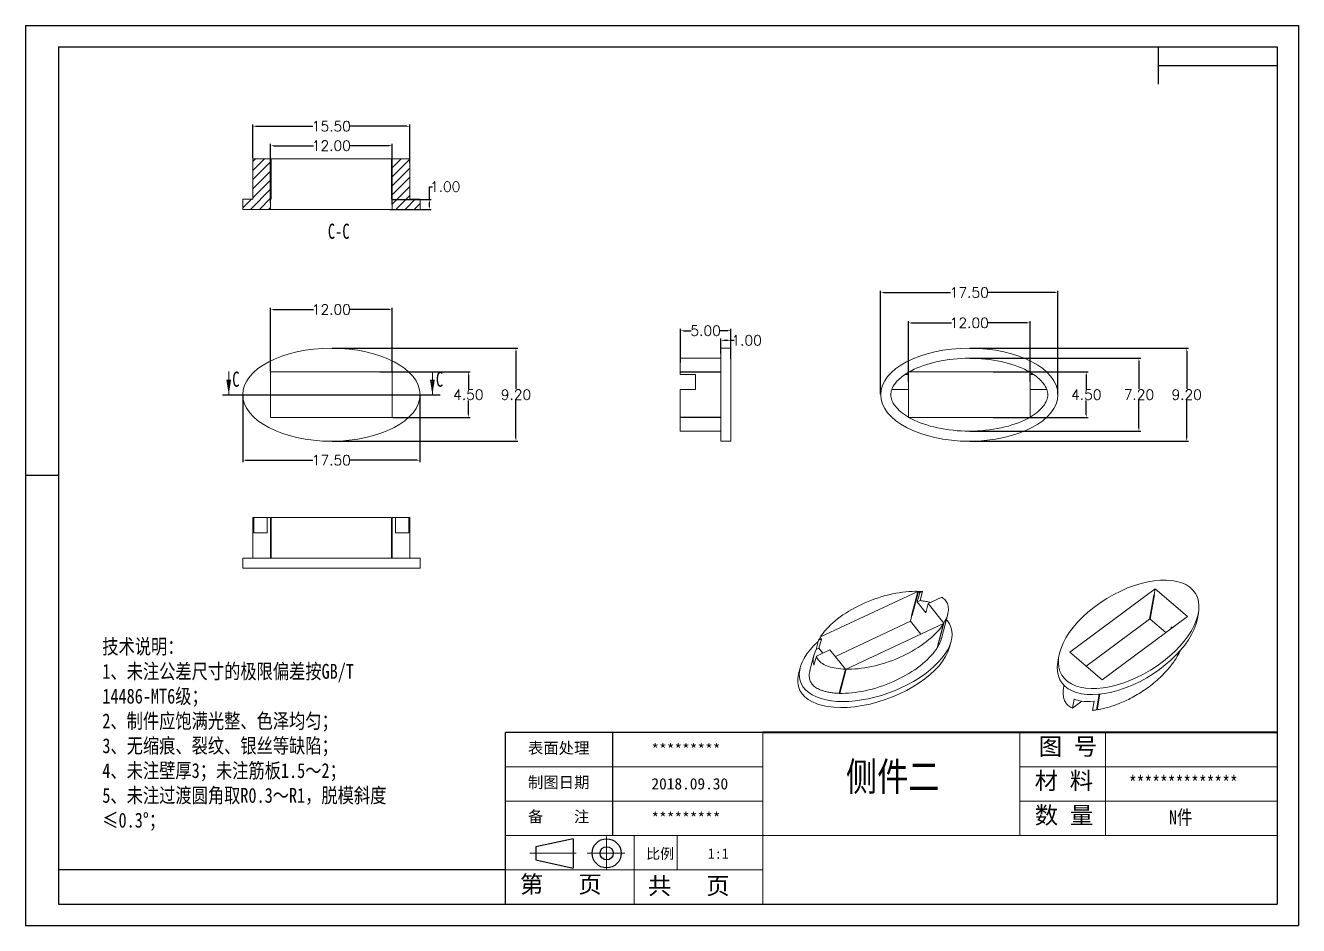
# Model space of a CAD drawing. Header units: inches. Extents: x 2021 to 2602, y 573 to 662.
# Drawn here: x 2021.5 to 2147.2, y 573 to 661.8 of the extents above; entities that cross this region are included whole.
import ezdxf

# ---------------------------------------------------------------- set-up
doc = ezdxf.new("R2010")
doc.units = ezdxf.units.IN
doc.linetypes.add('CENTER2', pattern=[28.575, 19.05, -3.175, 3.175, -3.175])
doc.layers.add('10', color=7, linetype='Continuous')
doc.layers.add('文字', color=81, linetype='Continuous')
for name, color, linetype, lineweight in [('粗实线', 7, 'Continuous', 30), ('细实线', 3, 'Continuous', 9), ('细点划线', 2, 'CENTER2', 9)]:
    doc.layers.add(name, color=color, linetype=linetype, lineweight=lineweight)
doc.styles.add('SLDTEXTSTYLE6', font='TXT', dxfattribs={"width": 0.7})
doc.styles.get("Standard").update_dxf_attribs({"font": 'txt', "bigfont": 'gbcbig.shx'})
doc.styles.add('宋体', font='', dxfattribs={"width": 0.8, "height": 3.5})
doc.styles.get('宋体').set_extended_font_data('SimSun')
doc.dimstyles.new('1.5', dxfattribs={"dimtxt": 1, "dimasz": 0.3, "dimexe": 0.18, "dimexo": 0.0625, "dimgap": 0.09, "dimtad": 0, "dimtih": 1, "dimtoh": 1, "dimzin": 0, "dimdsep": 46, "dimtxsty": 'Standard', "dimcen": 0, "dimadec": 0, "dimazin": 2, "dimtfac": 1, "dimtofl": 0, "dimtmove": 0, "dimatfit": 3, "dimfxl": 0, "dimtolj": 1, "dimtzin": 0, "dimarcsym": 0})

# ---------------------------------------------------------------- blocks, each defined once
blk = doc.blocks.new('*D218')
at = {"color": 0, "lineweight": -2, "transparency": 16777216}
for p, q in [((2042.94, 625.32), (2042.94, 618.73)), ((2060.44, 625.32), (2060.44, 618.73)), ((2043.24, 618.91), (2049.85, 618.91)), ((2060.14, 618.91), (2053.53, 618.91))]:
    blk.add_line(p, q, dxfattribs=at)
at = {"color": 0, "transparency": 16777216}
for points in [[(2043.24, 618.96), (2043.24, 618.86), (2042.94, 618.91)], [(2060.14, 618.96), (2060.14, 618.86), (2060.44, 618.91)]]:
    blk.add_solid(points, dxfattribs=at)
at = {"layer": 'Defpoints', "color": 0, "transparency": 16777216}
for p in [(2042.94, 625.38), (2060.44, 625.38), (2060.44, 618.91)]:
    blk.add_point(p, dxfattribs=at)
at = {"color": 0, "transparency": 16777216, "insert": (2051.69, 618.91), "char_height": 1, "attachment_point": 5}
blk.add_mtext('\\A1;17.50', dxfattribs=at)
blk = doc.blocks.new('*D219')
at = {"color": 0, "lineweight": -2, "transparency": 16777216}
for p, q in [((2045.69, 627.69), (2045.69, 633.97)), ((2045.99, 633.79), (2049.94, 633.79)), ((2057.39, 633.79), (2053.45, 633.79)), ((2057.69, 627.69), (2057.69, 633.97))]:
    blk.add_line(p, q, dxfattribs=at)
at = {"color": 0, "transparency": 16777216}
for points in [[(2045.99, 633.84), (2045.99, 633.74), (2045.69, 633.79)], [(2057.39, 633.84), (2057.39, 633.74), (2057.69, 633.79)]]:
    blk.add_solid(points, dxfattribs=at)
at = {"layer": 'Defpoints', "color": 0, "transparency": 16777216}
for p in [(2057.69, 633.79), (2045.69, 627.63), (2057.69, 627.63)]:
    blk.add_point(p, dxfattribs=at)
at = {"color": 0, "transparency": 16777216, "insert": (2051.69, 633.79), "char_height": 1, "attachment_point": 5}
blk.add_mtext('\\A1;12.00', dxfattribs=at)
blk = doc.blocks.new('*D220')
at = {"color": 0, "lineweight": -2, "transparency": 16777216}
for p, q in [((2051.76, 629.98), (2070.1, 629.98)), ((2069.92, 629.68), (2069.92, 625.97)), ((2069.92, 621.08), (2069.92, 624.79)), ((2051.76, 620.78), (2070.1, 620.78))]:
    blk.add_line(p, q, dxfattribs=at)
at = {"color": 0, "transparency": 16777216}
for points in [[(2069.87, 629.68), (2069.97, 629.68), (2069.92, 629.98)], [(2069.87, 621.08), (2069.97, 621.08), (2069.92, 620.78)]]:
    blk.add_solid(points, dxfattribs=at)
at = {"layer": 'Defpoints', "color": 0, "transparency": 16777216}
for p in [(2051.69, 629.98), (2051.69, 620.78), (2069.92, 620.78)]:
    blk.add_point(p, dxfattribs=at)
at = {"color": 0, "transparency": 16777216, "insert": (2069.92, 625.38), "char_height": 1, "attachment_point": 5}
blk.add_mtext('\\A1;9.20', dxfattribs=at)
blk = doc.blocks.new('*D221')
at = {"color": 0, "lineweight": -2, "transparency": 16777216}
for p, q in [((2056.47, 627.63), (2065.4, 627.63)), ((2065.22, 627.33), (2065.22, 625.97)), ((2065.22, 623.43), (2065.22, 624.79)), ((2057.76, 623.13), (2065.4, 623.13))]:
    blk.add_line(p, q, dxfattribs=at)
at = {"color": 0, "transparency": 16777216}
for points in [[(2065.17, 627.33), (2065.27, 627.33), (2065.22, 627.63)], [(2065.17, 623.43), (2065.27, 623.43), (2065.22, 623.13)]]:
    blk.add_solid(points, dxfattribs=at)
at = {"layer": 'Defpoints', "color": 0, "transparency": 16777216}
for p in [(2056.41, 627.63), (2065.22, 627.63), (2057.69, 623.13)]:
    blk.add_point(p, dxfattribs=at)
at = {"color": 0, "transparency": 16777216, "insert": (2065.22, 625.38), "char_height": 1, "attachment_point": 5}
blk.add_mtext('\\A1;4.50', dxfattribs=at)
blk = doc.blocks.new('*D222')
at = {"color": 0, "lineweight": -2, "transparency": 16777216}
for p, q in [((2045.69, 644.31), (2045.69, 650.15)), ((2045.99, 649.97), (2049.94, 649.97)), ((2057.39, 649.97), (2053.45, 649.97)), ((2057.69, 644.16), (2057.69, 650.15))]:
    blk.add_line(p, q, dxfattribs=at)
at = {"color": 0, "transparency": 16777216}
for points in [[(2045.99, 650.02), (2045.99, 649.92), (2045.69, 649.97)], [(2057.39, 650.02), (2057.39, 649.92), (2057.69, 649.97)]]:
    blk.add_solid(points, dxfattribs=at)
at = {"layer": 'Defpoints', "color": 0, "transparency": 16777216}
for p in [(2057.69, 649.97), (2045.69, 644.24), (2057.69, 644.1)]:
    blk.add_point(p, dxfattribs=at)
at = {"color": 0, "transparency": 16777216, "insert": (2051.69, 649.97), "char_height": 1, "attachment_point": 5}
blk.add_mtext('\\A1;12.00', dxfattribs=at)
blk = doc.blocks.new('*D223')
at = {"color": 0, "lineweight": -2, "transparency": 16777216}
for p, q in [((2043.94, 648.74), (2043.94, 652.07)), ((2044.24, 651.89), (2049.85, 651.89)), ((2059.14, 651.89), (2053.53, 651.89)), ((2059.44, 648.29), (2059.44, 652.07))]:
    blk.add_line(p, q, dxfattribs=at)
at = {"color": 0, "transparency": 16777216}
for points in [[(2044.24, 651.94), (2044.24, 651.84), (2043.94, 651.89)], [(2059.14, 651.94), (2059.14, 651.84), (2059.44, 651.89)]]:
    blk.add_solid(points, dxfattribs=at)
at = {"layer": 'Defpoints', "color": 0, "transparency": 16777216}
for p in [(2059.44, 651.89), (2043.94, 648.67), (2059.44, 648.23)]:
    blk.add_point(p, dxfattribs=at)
at = {"color": 0, "transparency": 16777216, "insert": (2051.69, 651.89), "char_height": 1, "attachment_point": 5}
blk.add_mtext('\\A1;15.50', dxfattribs=at)
blk = doc.blocks.new('*D224')
at = {"color": 0, "lineweight": -2, "transparency": 16777216}
for p, q in [((2086.15, 628.56), (2086.15, 631.88)), ((2086.45, 631.7), (2087.22, 631.7)), ((2090.85, 631.7), (2090.07, 631.7)), ((2091.15, 628.92), (2091.15, 631.88))]:
    blk.add_line(p, q, dxfattribs=at)
at = {"color": 0, "transparency": 16777216}
for points in [[(2086.45, 631.75), (2086.45, 631.65), (2086.15, 631.7)], [(2090.85, 631.75), (2090.85, 631.65), (2091.15, 631.7)]]:
    blk.add_solid(points, dxfattribs=at)
at = {"layer": 'Defpoints', "color": 0, "transparency": 16777216}
for p in [(2091.15, 631.7), (2091.15, 628.86), (2086.15, 628.49)]:
    blk.add_point(p, dxfattribs=at)
at = {"color": 0, "transparency": 16777216, "insert": (2088.65, 631.7), "char_height": 1, "attachment_point": 5}
blk.add_mtext('\\A1;5.00', dxfattribs=at)
blk = doc.blocks.new('*D225')
at = {"color": 0, "lineweight": -2, "transparency": 16777216}
for p, q in [((2090.15, 629.44), (2090.15, 630.93)), ((2090.45, 630.75), (2090.85, 630.75)), ((2091.15, 629.44), (2091.15, 630.93)), ((2091.15, 630.75), (2091.45, 630.75))]:
    blk.add_line(p, q, dxfattribs=at)
at = {"color": 0, "transparency": 16777216}
for points in [[(2090.45, 630.8), (2090.45, 630.7), (2090.15, 630.75)], [(2090.85, 630.8), (2090.85, 630.7), (2091.15, 630.75)]]:
    blk.add_solid(points, dxfattribs=at)
at = {"layer": 'Defpoints', "color": 0, "transparency": 16777216}
for p in [(2091.15, 630.75), (2090.15, 629.37), (2091.15, 629.37)]:
    blk.add_point(p, dxfattribs=at)
at = {"color": 0, "transparency": 16777216, "insert": (2092.7, 630.75), "char_height": 1, "attachment_point": 5}
blk.add_mtext('\\A1;1.00', dxfattribs=at)
blk = doc.blocks.new('*D226')
at = {"color": 0, "lineweight": -2, "transparency": 16777216}
for p, q in [((2108.68, 626.69), (2108.68, 632.65)), ((2108.98, 632.47), (2112.93, 632.47)), ((2120.38, 632.47), (2116.44, 632.47)), ((2120.68, 626.69), (2120.68, 632.65))]:
    blk.add_line(p, q, dxfattribs=at)
at = {"color": 0, "transparency": 16777216}
for points in [[(2108.98, 632.52), (2108.98, 632.42), (2108.68, 632.47)], [(2120.38, 632.52), (2120.38, 632.42), (2120.68, 632.47)]]:
    blk.add_solid(points, dxfattribs=at)
at = {"layer": 'Defpoints', "color": 0, "transparency": 16777216}
for p in [(2120.68, 632.47), (2108.68, 626.63), (2120.68, 626.63)]:
    blk.add_point(p, dxfattribs=at)
at = {"color": 0, "transparency": 16777216, "insert": (2114.68, 632.47), "char_height": 1, "attachment_point": 5}
blk.add_mtext('\\A1;12.00', dxfattribs=at)
blk = doc.blocks.new('*D227')
at = {"color": 0, "lineweight": -2, "transparency": 16777216}
for p, q in [((2105.93, 625.44), (2105.93, 635.65)), ((2106.23, 635.47), (2112.84, 635.47)), ((2123.13, 635.47), (2116.52, 635.47)), ((2123.43, 625.44), (2123.43, 635.65))]:
    blk.add_line(p, q, dxfattribs=at)
at = {"color": 0, "transparency": 16777216}
for points in [[(2106.23, 635.52), (2106.23, 635.42), (2105.93, 635.47)], [(2123.13, 635.52), (2123.13, 635.42), (2123.43, 635.47)]]:
    blk.add_solid(points, dxfattribs=at)
at = {"layer": 'Defpoints', "color": 0, "transparency": 16777216}
for p in [(2123.43, 635.47), (2105.93, 625.38), (2123.43, 625.38)]:
    blk.add_point(p, dxfattribs=at)
at = {"color": 0, "transparency": 16777216, "insert": (2114.68, 635.47), "char_height": 1, "attachment_point": 5}
blk.add_mtext('\\A1;17.50', dxfattribs=at)
blk = doc.blocks.new('*D228')
at = {"color": 0, "lineweight": -2, "transparency": 16777216}
for p, q in [((2117.05, 627.63), (2126.41, 627.63)), ((2126.23, 627.33), (2126.23, 625.97)), ((2126.23, 623.43), (2126.23, 624.79)), ((2117.05, 623.13), (2126.41, 623.13))]:
    blk.add_line(p, q, dxfattribs=at)
at = {"color": 0, "transparency": 16777216}
for points in [[(2126.18, 627.33), (2126.28, 627.33), (2126.23, 627.63)], [(2126.18, 623.43), (2126.28, 623.43), (2126.23, 623.13)]]:
    blk.add_solid(points, dxfattribs=at)
at = {"layer": 'Defpoints', "color": 0, "transparency": 16777216}
for p in [(2116.98, 627.63), (2116.98, 623.13), (2126.23, 623.13)]:
    blk.add_point(p, dxfattribs=at)
at = {"color": 0, "transparency": 16777216, "insert": (2126.23, 625.38), "char_height": 1, "attachment_point": 5}
blk.add_mtext('\\A1;4.50', dxfattribs=at)
blk = doc.blocks.new('*D229')
at = {"color": 0, "lineweight": -2, "transparency": 16777216}
for p, q in [((2114.75, 628.98), (2131.61, 628.98)), ((2131.43, 628.68), (2131.43, 625.97)), ((2131.43, 622.08), (2131.43, 624.79)), ((2114.75, 621.78), (2131.61, 621.78))]:
    blk.add_line(p, q, dxfattribs=at)
at = {"color": 0, "transparency": 16777216}
for points in [[(2131.38, 628.68), (2131.48, 628.68), (2131.43, 628.98)], [(2131.38, 622.08), (2131.48, 622.08), (2131.43, 621.78)]]:
    blk.add_solid(points, dxfattribs=at)
at = {"layer": 'Defpoints', "color": 0, "transparency": 16777216}
for p in [(2114.68, 628.98), (2114.68, 621.78), (2131.43, 621.78)]:
    blk.add_point(p, dxfattribs=at)
at = {"color": 0, "transparency": 16777216, "insert": (2131.43, 625.38), "char_height": 1, "attachment_point": 5}
blk.add_mtext('\\A1;7.20', dxfattribs=at)
blk = doc.blocks.new('*D230')
at = {"color": 0, "lineweight": -2, "transparency": 16777216}
for p, q in [((2114.75, 629.98), (2136.33, 629.98)), ((2136.15, 629.68), (2136.15, 625.97)), ((2136.15, 621.08), (2136.15, 624.79)), ((2114.75, 620.78), (2136.33, 620.78))]:
    blk.add_line(p, q, dxfattribs=at)
at = {"color": 0, "transparency": 16777216}
for points in [[(2136.1, 629.68), (2136.2, 629.68), (2136.15, 629.98)], [(2136.1, 621.08), (2136.2, 621.08), (2136.15, 620.78)]]:
    blk.add_solid(points, dxfattribs=at)
at = {"layer": 'Defpoints', "color": 0, "transparency": 16777216}
for p in [(2114.68, 629.98), (2114.68, 620.78), (2136.15, 620.78)]:
    blk.add_point(p, dxfattribs=at)
at = {"color": 0, "transparency": 16777216, "insert": (2136.15, 625.38), "char_height": 1, "attachment_point": 5}
blk.add_mtext('\\A1;9.20', dxfattribs=at)
blk = doc.blocks.new('*D231')
at = {"color": 0, "lineweight": -2, "transparency": 16777216}
for p, q in [((2061.37, 644.67), (2061.37, 645.92)), ((2061.37, 645.92), (2061.67, 645.92)), ((2057.45, 643.67), (2061.55, 643.67)), ((2057.69, 644.67), (2061.55, 644.67)), ((2061.37, 643.97), (2061.37, 644.37))]:
    blk.add_line(p, q, dxfattribs=at)
at = {"color": 0, "transparency": 16777216}
for points in [[(2061.32, 644.37), (2061.42, 644.37), (2061.37, 644.67)], [(2061.32, 643.97), (2061.42, 643.97), (2061.37, 643.67)]]:
    blk.add_solid(points, dxfattribs=at)
at = {"layer": 'Defpoints', "color": 0, "transparency": 16777216}
for p in [(2057.38, 643.67), (2057.63, 644.67), (2061.37, 643.67)]:
    blk.add_point(p, dxfattribs=at)
at = {"color": 0, "transparency": 16777216, "insert": (2062.93, 645.92), "char_height": 1, "attachment_point": 5}
blk.add_mtext('\\A1;1.00', dxfattribs=at)

msp = doc.modelspace()

# ---------------------------------------------------------------- hatches: boundary and pattern name
at = {"linetype": 'Continuous', "lineweight": 0}
h = msp.add_hatch(dxfattribs=at)
h.set_pattern_fill('ANSI31', color=4, scale=0.2, style=0)
h.paths.add_polyline_path([(2043.944, 648.675), (2043.944, 644.675), (2042.944, 644.675), (2042.944, 643.675), (2045.694, 643.675), (2045.694, 648.675)], flags=0)
h = msp.add_hatch(dxfattribs=at)
h.set_pattern_fill('ANSI31', color=4, scale=0.2, style=0)
h.paths.add_polyline_path([(2060.444, 643.675), (2060.444, 644.675), (2059.444, 644.675), (2059.444, 648.675), (2057.694, 648.675), (2057.694, 643.675)], flags=0)

# ---------------------------------------------------------------- linework, layer by layer
for p, q in [((2021.485, 661.842), (2147.194, 661.842)), ((2021.485, 661.842), (2021.485, 572.957)), ((2147.194, 661.842), (2147.194, 572.957)), ((2024.738, 659.726), (2145.078, 659.726)), ((2024.738, 659.726), (2024.738, 575.073)), ((2133.32, 659.726), (2133.32, 656.052)), ((2145.078, 659.726), (2145.078, 575.073)), ((2133.32, 657.889), (2145.078, 657.889)), ((2024.738, 617.399), (2021.485, 617.399)), ((2021.485, 614.107), (2021.485, 572.957)), ((2094.286, 592.004), (2068.89, 592.004)), ((2068.89, 575.073), (2068.89, 592.004)), ((2079.472, 581.845), (2079.472, 592.004)), ((2068.89, 578.459), (2024.738, 578.459)), ((2024.738, 575.073), (2145.078, 575.073)), ((2021.485, 572.957), (2147.194, 572.957)), ((2021.485, 572.957), (2079.683, 572.957))]:
    msp.add_line(p, q)
at = {"color": 7, "linetype": 'Continuous', "lineweight": 15}
for p, q in [((2043.944, 648.675), (2043.944, 644.675)), ((2043.944, 648.675), (2045.694, 648.675)), ((2045.694, 648.675), (2045.694, 643.675)), ((2045.758, 648.675), (2045.758, 644.675)), ((2045.758, 648.675), (2057.629, 648.675)), ((2057.629, 644.675), (2057.629, 648.675)), ((2057.694, 643.675), (2057.694, 648.675)), ((2057.694, 648.675), (2059.444, 648.675)), ((2059.444, 644.675), (2059.444, 648.675)), ((2042.944, 643.675), (2042.944, 644.675)), ((2043.944, 644.675), (2042.944, 644.675)), ((2042.944, 643.675), (2045.694, 643.675)), ((2045.758, 644.675), (2045.694, 644.675)), ((2045.694, 643.675), (2057.694, 643.675)), ((2057.694, 644.675), (2057.629, 644.675)), ((2057.694, 643.675), (2060.444, 643.675)), ((2060.444, 644.675), (2059.444, 644.675)), ((2060.444, 643.675), (2060.444, 644.675)), ((2091.146, 629.979), (2090.146, 629.979)), ((2090.146, 625.379), (2090.146, 629.979)), ((2091.146, 629.979), (2091.146, 625.379)), ((2090.146, 628.979), (2086.146, 628.979)), ((2045.694, 627.629), (2045.694, 623.129)), ((2057.694, 627.629), (2045.694, 627.629)), ((2057.694, 623.129), (2057.694, 627.629)), ((2090.146, 627.629), (2086.146, 627.629)), ((2086.146, 627.592), (2090.146, 627.592)), ((2087.646, 627.379), (2086.146, 627.379)), ((2108.684, 627.379), (2108.346, 627.379)), ((2108.748, 627.629), (2108.684, 627.629)), ((2108.684, 627.629), (2108.684, 627.592)), ((2108.684, 627.379), (2108.684, 627.592)), ((2108.684, 625.879), (2108.684, 627.379)), ((2108.748, 627.629), (2120.62, 627.629)), ((2120.684, 627.629), (2120.62, 627.629)), ((2120.684, 627.592), (2120.684, 627.629)), ((2120.684, 627.592), (2120.684, 627.379)), ((2121.021, 627.379), (2120.684, 627.379)), ((2120.684, 627.379), (2120.684, 625.879)), ((2086.146, 625.879), (2087.646, 625.879)), ((2090.146, 620.779), (2090.146, 625.379)), ((2091.146, 625.379), (2091.146, 620.779)), ((2107.021, 625.879), (2108.684, 625.879)), ((2108.684, 623.166), (2108.684, 625.879)), ((2120.684, 625.879), (2120.684, 623.166)), ((2120.684, 625.879), (2122.346, 625.879)), ((2045.694, 623.129), (2057.694, 623.129)), ((2090.146, 623.166), (2086.146, 623.166)), ((2086.146, 623.129), (2090.146, 623.129)), ((2108.684, 623.166), (2108.684, 623.129)), ((2108.684, 623.129), (2108.748, 623.129)), ((2120.62, 623.129), (2108.748, 623.129)), ((2120.62, 623.129), (2120.684, 623.129)), ((2120.684, 623.129), (2120.684, 623.166)), ((2086.146, 621.779), (2090.146, 621.779)), ((2090.146, 620.779), (2091.146, 620.779)), ((2043.944, 613.238), (2043.944, 609.238)), ((2044.031, 613.238), (2044.031, 611.738)), ((2045.348, 613.238), (2044.031, 613.238)), ((2045.356, 611.738), (2045.356, 613.238)), ((2045.694, 613.238), (2045.694, 609.238)), ((2045.758, 609.238), (2045.758, 613.238)), ((2057.629, 613.238), (2057.629, 609.238)), ((2057.694, 609.238), (2057.694, 613.238)), ((2058.031, 613.238), (2058.031, 611.738)), ((2059.356, 613.238), (2058.04, 613.238)), ((2059.356, 611.738), (2059.356, 613.238)), ((2059.444, 609.238), (2059.444, 613.238)), ((2042.944, 609.238), (2042.944, 608.238)), ((2042.944, 609.238), (2060.444, 609.238)), ((2060.444, 608.238), (2060.444, 609.238)), ((2060.444, 608.238), (2042.944, 608.238)), ((2099.987, 601.454), (2109.593, 605.96)), ((2108.967, 603.575), (2109.593, 605.96)), ((2109.666, 605.958), (2109.04, 603.573)), ((2109.666, 605.958), (2109.787, 605.808)), ((2110.06, 605.936), (2109.787, 605.808)), ((2109.825, 605.041), (2110.06, 605.936)), ((2133.041, 606.222), (2124.624, 599.953)), ((2133.041, 606.222), (2132.937, 605.625)), ((2136.214, 603.484), (2133.041, 606.222)), ((2109.552, 604.913), (2109.787, 605.808)), ((2109.825, 605.041), (2109.552, 604.913)), ((2109.552, 604.913), (2110.401, 603.852)), ((2110.636, 604.747), (2110.401, 603.852)), ((2110.636, 604.747), (2111.982, 605.378)), ((2110.636, 604.747), (2112.173, 602.828)), ((2132.472, 603.203), (2132.891, 605.592)), ((2132.963, 605.602), (2132.543, 603.214)), ((2132.891, 605.592), (2132.937, 605.625)), ((2132.937, 605.625), (2132.963, 605.602)), ((2108.862, 603.003), (2109.018, 603.599)), ((2109.018, 603.599), (2108.967, 603.575)), ((2109.04, 603.573), (2109.018, 603.599)), ((2111.924, 601.31), (2112.55, 603.695)), ((2127.797, 597.215), (2136.214, 603.484)), ((2137.202, 603.26), (2137.307, 603.857)), ((2101.457, 599.53), (2108.862, 603.003)), ((2112.142, 602.777), (2102.536, 598.271)), ((2108.862, 603.003), (2109.889, 601.72)), ((2112.142, 602.777), (2111.515, 600.392)), ((2111.546, 600.443), (2112.173, 602.828)), ((2132.472, 603.203), (2126.238, 598.56)), ((2134.075, 601.891), (2132.543, 603.214)), ((2134.579, 602.266), (2134.613, 602.458)), ((2134.717, 602.369), (2134.613, 602.458)), ((2099.804, 601.125), (2099.569, 600.231)), ((2100.077, 601.253), (2099.804, 601.125)), ((2100.077, 601.253), (2099.842, 600.359)), ((2100.077, 601.253), (2099.956, 601.404)), ((2099.987, 601.454), (2099.97, 601.387)), ((2112.734, 600.451), (2112.89, 601.047)), ((2099.343, 599.642), (2098.952, 598.151)), ((2099.842, 600.359), (2099.569, 600.231)), ((2099.581, 599.561), (2100.926, 600.192)), ((2100.235, 599.868), (2099.842, 600.359)), ((2102.462, 598.273), (2100.926, 600.192)), ((2111.515, 600.392), (2111.567, 600.416)), ((2111.567, 600.416), (2111.546, 600.443)), ((2124.624, 599.953), (2127.797, 597.215)), ((2097.985, 598.414), (2097.828, 597.818)), ((2099.346, 598.667), (2099.581, 599.561)), ((2123.532, 599.58), (2123.427, 598.982)), ((2102.462, 598.273), (2101.836, 595.888)), ((2101.909, 595.886), (2102.536, 598.271)), ((2101.836, 595.888), (2101.857, 595.862)), ((2101.857, 595.862), (2101.909, 595.886)), ((2124.039, 596.678), (2123.995, 596.425)), ((2125.03, 595.321), (2124.873, 594.425)), ((2124.873, 594.425), (2125.798, 595.114)), ((2126.859, 594.204), (2127.017, 595.1)), ((2127.518, 595.8), (2127.246, 594.251)), ((2127.317, 594.262), (2127.589, 595.807))]:
    msp.add_line(p, q, dxfattribs=at)
at = {"color": 7, "linetype": 'Continuous', "lineweight": 0}
for p, q in [((2041.557, 627.659), (2041.557, 625.379)), ((2061.666, 627.659), (2061.666, 625.379))]:
    msp.add_line(p, q, dxfattribs=at)
at = {"color": 1}
msp.add_line((2040.944, 625.379), (2062.444, 625.379), dxfattribs=at)
at = {"color": 7, "linetype": 'Continuous', "lineweight": 15}
for centre, major_axis, ratio in [((2051.694, 625.379), (-8.75, 0), 0.5257143), ((2114.684, 625.379), (8.75, 0), 0.5257143), ((2130.419, 601.718), (6.597, 4.032), 0.535397)]:
    msp.add_ellipse(centre, major_axis=major_axis, ratio=ratio, dxfattribs=at)
for centre, major_axis, ratio, start_param, end_param in [((2105.438, 599.73), (7.416, 2.731), 0.5074099, 0.8567374, 0.8678337), ((2105.438, 599.73), (7.416, 2.731), 0.5074099, 2.235401, 6.4509996), ((2105.438, 599.73), (7.416, 2.731), 0.5074099, 0.1678143, 0.2059978), ((2130.314, 601.121), (6.597, 4.032), 0.535397, 2.7012963, 5.8424311), ((2105.281, 599.134), (7.416, 2.731), 0.5074099, 2.801522, 5.9429676)]:
    msp.add_ellipse(centre, major_axis=major_axis, ratio=ratio, start_param=start_param, end_param=end_param, dxfattribs=at)
for points, knots in [([(2086.146, 627.629), (2086.146, 627.669), (2086.146, 628.09), (2086.146, 628.753), (2086.146, 628.979), (2086.146, 628.979)], [0.74508077, 0.74508077, 0.74508077, 0.74508077, 0.78539816, 1.17809725, 1.57079633, 1.57079633, 1.57079633, 1.57079633]), ([(2120.62, 627.629), (2120.55, 627.669), (2119.784, 628.09), (2117.913, 628.753), (2114.684, 629.092), (2111.455, 628.753), (2109.583, 628.09), (2108.817, 627.669), (2108.748, 627.629)], [0.7450808, 0.7450808, 0.7450808, 0.7450808, 0.7853982, 1.1780972, 1.5707963, 1.9634954, 2.3561945, 2.3965119, 2.3965119, 2.3965119, 2.3965119]), ([(2087.646, 625.879), (2087.646, 625.894), (2087.646, 626.096), (2087.646, 626.591), (2087.646, 627.1), (2087.646, 627.379)], [0.18122649, 0.18122649, 0.18122649, 0.18122649, 0.19634954, 0.39269908, 0.66264941, 0.66264941, 0.66264941, 0.66264941]), ([(2108.346, 627.379), (2107.934, 627.1), (2107.375, 626.591), (2107.1, 626.096), (2107.026, 625.894), (2107.021, 625.879)], [2.47894325, 2.47894325, 2.47894325, 2.47894325, 2.74889357, 2.94524311, 2.96036616, 2.96036616, 2.96036616, 2.96036616]), ([(2122.346, 625.879), (2122.341, 625.894), (2122.267, 626.096), (2121.992, 626.591), (2121.433, 627.1), (2121.021, 627.379)], [0.18122649, 0.18122649, 0.18122649, 0.18122649, 0.19634954, 0.39269908, 0.66264941, 0.66264941, 0.66264941, 0.66264941]), ([(2086.146, 623.166), (2086.146, 623.504), (2086.146, 624.096), (2086.146, 624.848), (2086.146, 625.202), (2086.146, 625.379), (2086.146, 625.543), (2086.146, 625.706), (2086.146, 625.879)], [5.55064407, 5.55064407, 5.55064407, 5.55064407, 5.89048623, 6.08683577, 6.28318531, 6.28318531, 6.28318531, 6.4644118, 6.4644118, 6.4644118, 6.4644118]), ([(2107.021, 625.879), (2106.961, 625.706), (2106.905, 625.366), (2106.997, 624.848), (2107.415, 624.096), (2108.109, 623.504), (2108.684, 623.166)], [2.96036616, 2.96036616, 2.96036616, 2.96036616, 3.14159265, 3.33794219, 3.53429174, 3.87413389, 3.87413389, 3.87413389, 3.87413389]), ([(2120.684, 623.166), (2121.259, 623.504), (2121.952, 624.096), (2122.371, 624.848), (2122.434, 625.202), (2122.434, 625.379), (2122.434, 625.543), (2122.407, 625.706), (2122.346, 625.879)], [5.55064407, 5.55064407, 5.55064407, 5.55064407, 5.89048623, 6.08683577, 6.28318531, 6.28318531, 6.28318531, 6.4644118, 6.4644118, 6.4644118, 6.4644118]), ([(2086.146, 621.779), (2086.146, 621.779), (2086.146, 622.005), (2086.146, 622.668), (2086.146, 623.089), (2086.146, 623.129)], [4.71238898, 4.71238898, 4.71238898, 4.71238898, 5.10508806, 5.49778714, 5.53810454, 5.53810454, 5.53810454, 5.53810454]), ([(2108.748, 623.129), (2108.817, 623.089), (2109.583, 622.668), (2111.455, 622.005), (2114.684, 621.666), (2117.913, 622.005), (2119.784, 622.668), (2120.55, 623.089), (2120.62, 623.129)], [3.8866734, 3.8866734, 3.8866734, 3.8866734, 3.9269908, 4.3196899, 4.712389, 5.1050881, 5.4977871, 5.5381045, 5.5381045, 5.5381045, 5.5381045]), ([(2045.758, 613.238), (2045.827, 613.238), (2046.593, 613.238), (2048.465, 613.238), (2051.694, 613.238), (2054.922, 613.238), (2056.794, 613.238), (2057.56, 613.238), (2057.629, 613.238)], [0.7450808, 0.7450808, 0.7450808, 0.7450808, 0.7853982, 1.1780972, 1.5707963, 1.9634954, 2.3561945, 2.3965119, 2.3965119, 2.3965119, 2.3965119]), ([(2044.031, 611.738), (2044.036, 611.738), (2044.11, 611.738), (2044.385, 611.738), (2044.944, 611.738), (2045.356, 611.738)], [0.18122649, 0.18122649, 0.18122649, 0.18122649, 0.19634954, 0.39269908, 0.66264941, 0.66264941, 0.66264941, 0.66264941]), ([(2058.031, 611.738), (2058.443, 611.738), (2059.002, 611.738), (2059.277, 611.738), (2059.351, 611.738), (2059.356, 611.738)], [2.47894325, 2.47894325, 2.47894325, 2.47894325, 2.74889357, 2.94524311, 2.96036616, 2.96036616, 2.96036616, 2.96036616]), ([(2109.593, 605.96), (2109.515, 605.962), (2108.656, 605.969), (2106.767, 605.728), (2103.962, 604.742), (2101.541, 603.277), (2100.402, 602.097), (2100.021, 601.509), (2099.987, 601.454)], [0.7450808, 0.7450808, 0.7450808, 0.7450808, 0.7853982, 1.1780972, 1.5707963, 1.9634954, 2.3561945, 2.3965119, 2.3965119, 2.3965119, 2.3965119]), ([(2109.825, 605.041), (2109.981, 605.025), (2110.28, 604.994), (2110.633, 604.931), (2110.823, 604.875), (2110.876, 604.859)], [0, 0, 0, 0, 0.4436881, 0.8461738, 1, 1, 1, 1]), ([(2112.173, 602.828), (2112.447, 603.285), (2112.672, 603.967), (2112.585, 604.657), (2112.436, 604.932), (2112.336, 605.057), (2112.243, 605.173), (2112.129, 605.278), (2111.982, 605.378)], [5.55064407, 5.55064407, 5.55064407, 5.55064407, 5.89048623, 6.08683577, 6.28318531, 6.28318531, 6.28318531, 6.4644118, 6.4644118, 6.4644118, 6.4644118]), ([(2102.536, 598.271), (2102.614, 598.269), (2103.473, 598.262), (2105.362, 598.504), (2108.167, 599.489), (2110.588, 600.955), (2111.727, 602.134), (2112.108, 602.723), (2112.142, 602.777)], [3.8866734, 3.8866734, 3.8866734, 3.8866734, 3.9269908, 4.3196899, 4.712389, 5.1050881, 5.4977871, 5.5381045, 5.5381045, 5.5381045, 5.5381045]), ([(2111.546, 600.443), (2111.608, 600.554), (2111.729, 600.768), (2111.853, 601.06), (2111.901, 601.242), (2111.919, 601.311)], [0, 0, 0, 0, 0.4017701, 0.7716562, 1, 1, 1, 1]), ([(2099.569, 600.231), (2099.393, 599.877), (2099.23, 599.304), (2099.287, 598.85), (2099.342, 598.679), (2099.346, 598.667)], [2.47894325, 2.47894325, 2.47894325, 2.47894325, 2.74889357, 2.94524311, 2.96036616, 2.96036616, 2.96036616, 2.96036616]), ([(2101.909, 595.886), (2101.987, 595.884), (2102.846, 595.877), (2104.736, 596.118), (2107.54, 597.104), (2109.961, 598.569), (2111.1, 599.749), (2111.481, 600.337), (2111.515, 600.392)], [3.8866734, 3.8866734, 3.8866734, 3.8866734, 3.9269908, 4.3196899, 4.712389, 5.1050881, 5.4977871, 5.5381045, 5.5381045, 5.5381045, 5.5381045]), ([(2135.497, 600.1), (2135.464, 600.023), (2135.368, 599.799), (2135.163, 599.436), (2134.888, 599.005), (2134.566, 598.572), (2134.164, 598.094), (2133.671, 597.581), (2133.08, 597.045), (2132.449, 596.543), (2131.789, 596.082), (2131.113, 595.666), (2130.418, 595.292), (2129.762, 594.989), (2129.157, 594.749), (2128.612, 594.564), (2128.079, 594.414), (2127.648, 594.317), (2127.395, 594.275), (2127.317, 594.262)], [0, 0, 0, 0, 0.0265874, 0.0770038, 0.1300688, 0.1854309, 0.24273, 0.3200657, 0.3992035, 0.4792408, 0.5556537, 0.6312845, 0.7053476, 0.777073, 0.8313165, 0.8833258, 0.9327684, 0.9793306, 1, 1, 1, 1]), ([(2099.581, 599.561), (2099.63, 599.416), (2099.777, 599.153), (2100.145, 598.822), (2100.91, 598.449), (2101.806, 598.294), (2102.462, 598.273)], [2.96036616, 2.96036616, 2.96036616, 2.96036616, 3.14159265, 3.33794219, 3.53429174, 3.87413389, 3.87413389, 3.87413389, 3.87413389]), ([(2098.956, 598.15), (2098.946, 598.117), (2098.909, 597.993), (2098.882, 597.785), (2098.878, 597.537), (2098.909, 597.319), (2098.968, 597.123), (2099.052, 596.947), (2099.162, 596.787), (2099.298, 596.639), (2099.465, 596.502), (2099.667, 596.373), (2099.907, 596.253), (2100.196, 596.141), (2100.54, 596.045), (2100.935, 595.967), (2101.373, 595.91), (2101.677, 595.896), (2101.836, 595.888)], [0, 0, 0, 0, 0.0277726, 0.1052959, 0.169341, 0.2268613, 0.278746, 0.3264505, 0.3720993, 0.417748, 0.4654525, 0.5173372, 0.5748575, 0.6389027, 0.716426, 0.8026092, 0.8972266, 1, 1, 1, 1]), ([(2124.873, 594.425), (2124.796, 594.463), (2124.646, 594.536), (2124.462, 594.674), (2124.313, 594.821), (2124.192, 594.983), (2124.092, 595.169), (2124.015, 595.382), (2123.962, 595.631), (2123.944, 595.917), (2123.956, 596.188), (2123.987, 596.359), (2123.999, 596.424)], [0, 0, 0, 0, 0.094379, 0.1833998, 0.2603947, 0.340857, 0.42837, 0.5253883, 0.6334121, 0.7641692, 0.9095329, 1, 1, 1, 1]), ([(2127.017, 595.1), (2126.531, 595.055), (2125.78, 595.073), (2125.239, 595.23), (2125.044, 595.315), (2125.03, 595.321)], [2.47894325, 2.47894325, 2.47894325, 2.47894325, 2.74889357, 2.94524311, 2.96036616, 2.96036616, 2.96036616, 2.96036616])]:
    msp.add_open_spline(points, degree=3, knots=knots, dxfattribs=at)
for points in [[(2086.146, 627.379), (2086.146, 627.451), (2086.146, 627.522), (2086.146, 627.592)], [(2108.684, 627.592), (2108.565, 627.522), (2108.453, 627.451), (2108.346, 627.379)], [(2121.021, 627.379), (2120.915, 627.451), (2120.802, 627.522), (2120.684, 627.592)], [(2043.944, 613.238), (2043.944, 613.238), (2043.971, 613.238), (2044.031, 613.238)], [(2045.356, 613.238), (2045.463, 613.238), (2045.575, 613.238), (2045.694, 613.238)], [(2057.694, 613.238), (2057.812, 613.238), (2057.924, 613.238), (2058.031, 613.238)], [(2059.356, 613.238), (2059.417, 613.238), (2059.444, 613.238), (2059.444, 613.238)], [(2110.06, 605.936), (2109.933, 605.946), (2109.801, 605.954), (2109.666, 605.958)], [(2099.956, 601.404), (2099.9, 601.309), (2099.849, 601.216), (2099.804, 601.125)], [(2127.246, 594.251), (2127.114, 594.232), (2126.985, 594.216), (2126.859, 594.204)]]:
    msp.add_open_spline(points, degree=3, dxfattribs=at)
at = {"color": 7, "linetype": 'Continuous', "lineweight": 0}
for points in [[(2041.557, 625.379), (2041.797, 626.879), (2041.317, 626.879)], [(2061.666, 625.379), (2061.906, 626.879), (2061.426, 626.879)]]:
    msp.add_solid(points, dxfattribs=at)
at = {"layer": '粗实线', "color": 7, "lineweight": 40}
msp.add_line((2145.078, 592.004), (2094.286, 592.004), dxfattribs=at)
at = {"layer": '粗实线', "color": 7}
for p, q in [((2075.582, 581.528), (2071.883, 580.744)), ((2075.582, 581.528), (2075.582, 578.629)), ((2071.883, 580.744), (2071.883, 579.436)), ((2071.883, 579.436), (2075.582, 578.629))]:
    msp.add_line(p, q, dxfattribs=at)
for radius in [1.438, 0.654]:
    msp.add_circle((2078.875, 580.09), radius, dxfattribs=at)
at = {"layer": '细实线', "color": 7}
for p, q in [((2094.286, 592.004), (2094.286, 575.073)), ((2119.682, 592.004), (2119.682, 581.845)), ((2128.147, 592.004), (2128.147, 581.917)), ((2094.286, 588.617), (2068.89, 588.617)), ((2145.078, 588.617), (2119.682, 588.617)), ((2094.286, 585.231), (2068.89, 585.231)), ((2145.078, 585.231), (2119.682, 585.231)), ((2145.078, 581.845), (2068.89, 581.845)), ((2081.588, 581.845), (2081.588, 575.073)), ((2085.821, 581.845), (2085.821, 578.459)), ((2094.286, 578.459), (2068.89, 578.459))]:
    msp.add_line(p, q, dxfattribs=at)
at = {"layer": '细点划线', "color": 7}
for p, q in [((2078.875, 581.746), (2078.875, 578.459)), ((2071.293, 580.09), (2075.866, 580.09)), ((2076.952, 580.09), (2080.669, 580.09))]:
    msp.add_line(p, q, dxfattribs=at)

# ---------------------------------------------------------------- texts
at = {"color": 7, "linetype": 'Continuous', "char_height": 1.5, "attachment_point": 1, "style": 'SLDTEXTSTYLE6'}
for insert in [(2041.906, 627.659), (2062.015, 627.659)]:
    msp.add_mtext('C', dxfattribs=dict(at, insert=insert))
at = {"width": 632.90249, "attachment_point": 1}
for s, insert, char_height in [('{\\fSimHei|b0|i0|c134|p49;表面处理}', (2071.099, 591.043), 1.11358), ('{\\fSimHei|b0|i0|c134|p49;*********}', (2083.295, 590.899), 1.11358), ('{\\fSimHei|b0|i0|c134|p49;制图日期}', (2071.099, 587.656), 1.11358), ('{\\fSimHei|b0|i0|c134|p49;2018.\\fSimHei|b0|i0|c0|p49;09\\fSimHei|b0|i0|c134|p49;.\\fSimHei|b0|i0|c0|p49;30}', (2083.295, 587.513), 1.113578), ('{\\fSimHei|b0|i0|c134|p49;备    注}', (2071.099, 584.27), 1.11358), ('{\\fSimHei|b0|i0|c134|p49;*********}', (2083.295, 584.127), 1.11358)]:
    msp.add_mtext(s, dxfattribs=dict(at, insert=insert, char_height=char_height))
at = {"layer": '10', "color": 0, "insert": (2052.419, 642.268), "char_height": 1.5, "attachment_point": 2, "style": 'SLDTEXTSTYLE6'}
msp.add_mtext('C-C', dxfattribs=at)
at = {"layer": '文字', "color": 0, "attachment_point": 1, "style": '宋体'}
for s, insert, char_height, width in [('{\\H1.111x;技术说明：\\P1、未注公差尺寸的极限偏差按GB/T 14486-MT6级；\\P2、制件应饱满光整、色泽均匀；\\P3、无缩痕、裂纹、银丝等缺陷；\\P4、未注壁厚3；未注筋板1.5～2；\\P5、未注过渡圆角取R0.3～R1，脱模斜度≤0.3%%D；}', (2029.075, 601.246), 1.3227, 29.79297), ('侧件二', (2102.506, 589.08), 2.8218, 36.07512), ('{\\H1.111x;**************}', (2130.442, 587.733), 1.26979, 14.6802), ('{\\H1.111x;N件}', (2134.421, 584.347), 1.26979, 14.6802)]:
    msp.add_mtext(s, dxfattribs=dict(at, insert=insert, char_height=char_height, width=width))
at = {"layer": '细实线', "color": 7, "attachment_point": 1}
for s, insert, char_height, width in [('{\\fSimSun|b0|i0|c134|p54;图 号}', (2121.544, 591.49), 1.69305, 8.46526), ('{\\fSimSun|b0|i0|c134|p54;材 料   }', (2121.142, 588.103), 1.69305, 8.46526), ('{\\fSimSun|b0|i0|c134|p54;数 量}', (2121.15, 584.701), 1.69305, 7.64943), ('{\\fSimSun|b0|i0|c134|p54;比例}', (2082.773, 580.563), 1.01583, 4.45919), ('{\\fSimSun|b0|i0|c134|p54;1:1}', (2088.858, 580.563), 1.01583, 4.45919), ('{\\fSimSun|b0|i0|c134|p54;第   页}', (2070.315, 577.877), 1.69305, 12.6979), ('{\\fSimSun|b0|i0|c134|p54; 共   页}', (2081.795, 577.733), 1.69305, 12.6979)]:
    msp.add_mtext(s, dxfattribs=dict(at, insert=insert, char_height=char_height, width=width))

# ---------------------------------------------------------------- dimensions: what is measured, and where the dimension line sits
for base, p1, p2, picture, middle in [((2059.444, 651.893), (2043.944, 648.675), (2059.444, 648.227), '*D223', (2051.694, 651.893)), ((2057.694, 649.971), (2045.694, 644.245), (2057.694, 644.099), '*D222', (2051.694, 649.971)), ((2123.434, 635.473), (2105.934, 625.379), (2123.434, 625.379), '*D227', (2114.684, 635.473)), ((2057.694, 633.789), (2045.694, 627.629), (2057.694, 627.629), '*D219', (2051.694, 633.789)), ((2091.146, 631.696), (2086.146, 628.493), (2091.146, 628.86), '*D224', (2088.646, 631.696)), ((2120.684, 632.474), (2108.684, 626.629), (2120.684, 626.629), '*D226', (2114.684, 632.474)), ((2091.146, 630.745), (2090.146, 629.375), (2091.146, 629.375), '*D225', (2092.703, 630.745)), ((2060.444, 618.909), (2042.944, 625.379), (2060.444, 625.379), '*D218', (2051.694, 618.909))]:
    dim = msp.add_linear_dim(base=base, p1=p1, p2=p2, dimstyle='1.5')
    dim.commit()
    dim.dimension.update_dxf_attribs({"geometry": picture, "text_midpoint": middle})
dim = msp.add_linear_dim(base=(2061.373, 643.675), p1=(2057.629, 644.675), p2=(2057.383, 643.675), angle=90, dimstyle='1.5')
dim.commit()
dim.dimension.update_dxf_attribs({"geometry": '*D231', "text_midpoint": (2062.93, 645.923), "dimtype": 160})
for base, p1, p2, picture, middle in [((2069.921, 620.779), (2051.694, 629.979), (2051.694, 620.779), '*D220', (2069.921, 625.379)), ((2136.15, 620.779), (2114.684, 629.979), (2114.684, 620.779), '*D230', (2136.15, 625.379)), ((2131.428, 621.779), (2114.684, 628.979), (2114.684, 621.779), '*D229', (2131.428, 625.379)), ((2065.222, 627.629), (2057.694, 623.129), (2056.411, 627.629), '*D221', (2065.222, 625.379)), ((2126.225, 623.129), (2116.985, 627.629), (2116.985, 623.129), '*D228', (2126.225, 625.379))]:
    dim = msp.add_linear_dim(base=base, p1=p1, p2=p2, angle=90, dimstyle='1.5')
    dim.commit()
    dim.dimension.update_dxf_attribs({"geometry": picture, "text_midpoint": middle})

doc.saveas('drawing.dxf')
